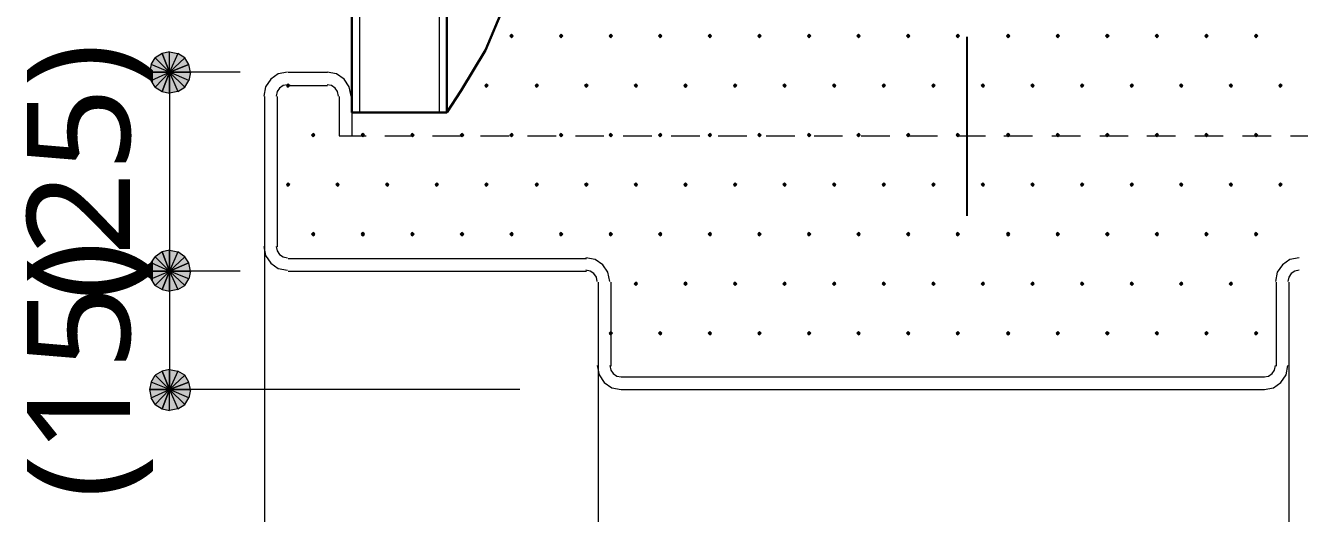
# Model space of a CAD drawing. Header units: millimetres. Extents: x 0 to 420, y 0 to 297.
# Drawn here: x 251.28 to 283.37, y 99.7 to 112 of the extents above; entities that cross this region are included whole.
import ezdxf
from ezdxf.enums import TextEntityAlignment as Align

# ---------------------------------------------------------------- set-up
doc = ezdxf.new("R2010")
doc.units = ezdxf.units.MM
doc.styles.add('kst32b', font='NotoSansJP-Variable.ttf')

msp = doc.modelspace()

# ---------------------------------------------------------------- hatches: boundary and pattern name
for points in [[(263.525, 111.781), (263.504, 111.76), (263.483, 111.739), (263.504, 111.718), (263.525, 111.696), (263.546, 111.718), (263.567, 111.739), (263.546, 111.76), (263.525, 111.781)], [(264.774, 111.781), (264.753, 111.76), (264.732, 111.739), (264.753, 111.718), (264.774, 111.696), (264.795, 111.718), (264.816, 111.739), (264.795, 111.76), (264.774, 111.781)], [(266.023, 111.781), (266.002, 111.76), (265.98, 111.739), (266.002, 111.718), (266.023, 111.696), (266.044, 111.718), (266.065, 111.739), (266.044, 111.76), (266.023, 111.781)], [(267.271, 111.781), (267.25, 111.76), (267.229, 111.739), (267.25, 111.718), (267.271, 111.696), (267.293, 111.718), (267.314, 111.739), (267.293, 111.76), (267.271, 111.781)], [(268.52, 111.781), (268.499, 111.76), (268.478, 111.739), (268.499, 111.718), (268.52, 111.696), (268.541, 111.718), (268.563, 111.739), (268.541, 111.76), (268.52, 111.781)], [(269.769, 111.781), (269.748, 111.76), (269.727, 111.739), (269.748, 111.718), (269.769, 111.696), (269.79, 111.718), (269.812, 111.739), (269.79, 111.76), (269.769, 111.781)], [(271.018, 111.781), (270.997, 111.76), (270.976, 111.739), (270.997, 111.718), (271.018, 111.696), (271.039, 111.718), (271.06, 111.739), (271.039, 111.76), (271.018, 111.781)], [(272.267, 111.781), (272.246, 111.76), (272.225, 111.739), (272.246, 111.718), (272.267, 111.696), (272.288, 111.718), (272.309, 111.739), (272.288, 111.76), (272.267, 111.781)], [(273.516, 111.781), (273.495, 111.76), (273.473, 111.739), (273.495, 111.718), (273.516, 111.696), (273.537, 111.718), (273.558, 111.739), (273.537, 111.76), (273.516, 111.781)], [(274.764, 111.781), (274.743, 111.76), (274.722, 111.739), (274.743, 111.718), (274.764, 111.696), (274.786, 111.718), (274.807, 111.739), (274.786, 111.76), (274.764, 111.781)], [(276.035, 111.781), (276.013, 111.76), (275.992, 111.739), (276.013, 111.718), (276.035, 111.696), (276.056, 111.718), (276.077, 111.739), (276.056, 111.76), (276.035, 111.781)], [(277.283, 111.781), (277.262, 111.76), (277.241, 111.739), (277.262, 111.718), (277.283, 111.696), (277.304, 111.718), (277.326, 111.739), (277.304, 111.76), (277.283, 111.781)], [(278.532, 111.781), (278.511, 111.76), (278.49, 111.739), (278.511, 111.718), (278.532, 111.696), (278.553, 111.718), (278.575, 111.739), (278.553, 111.76), (278.532, 111.781)], [(279.781, 111.781), (279.76, 111.76), (279.739, 111.739), (279.76, 111.718), (279.781, 111.696), (279.802, 111.718), (279.823, 111.739), (279.802, 111.76), (279.781, 111.781)], [(281.03, 111.781), (281.009, 111.76), (280.987, 111.739), (281.009, 111.718), (281.03, 111.696), (281.051, 111.718), (281.072, 111.739), (281.051, 111.76), (281.03, 111.781)], [(282.279, 111.781), (282.257, 111.76), (282.236, 111.739), (282.257, 111.718), (282.279, 111.696), (282.3, 111.718), (282.321, 111.739), (282.3, 111.76), (282.279, 111.781)], [(255.397, 111.019), (255.291, 111.188), (254.91, 110.829), (255.397, 111.019)], [(257.895, 110.532), (257.873, 110.511), (257.852, 110.49), (257.873, 110.469), (257.895, 110.448), (257.916, 110.469), (257.937, 110.49), (257.916, 110.511), (257.895, 110.532)], [(262.89, 110.532), (262.869, 110.511), (262.848, 110.49), (262.869, 110.469), (262.89, 110.448), (262.911, 110.469), (262.932, 110.49), (262.911, 110.511), (262.89, 110.532)], [(264.16, 110.532), (264.139, 110.511), (264.118, 110.49), (264.139, 110.469), (264.16, 110.448), (264.181, 110.469), (264.202, 110.49), (264.181, 110.511), (264.16, 110.532)], [(265.409, 110.532), (265.388, 110.511), (265.366, 110.49), (265.388, 110.469), (265.409, 110.448), (265.43, 110.469), (265.451, 110.49), (265.43, 110.511), (265.409, 110.532)], [(266.658, 110.532), (266.637, 110.511), (266.615, 110.49), (266.637, 110.469), (266.658, 110.448), (266.679, 110.469), (266.7, 110.49), (266.679, 110.511), (266.658, 110.532)], [(267.907, 110.532), (267.885, 110.511), (267.864, 110.49), (267.885, 110.469), (267.907, 110.448), (267.928, 110.469), (267.949, 110.49), (267.928, 110.511), (267.907, 110.532)], [(269.155, 110.532), (269.134, 110.511), (269.113, 110.49), (269.134, 110.469), (269.155, 110.448), (269.177, 110.469), (269.198, 110.49), (269.177, 110.511), (269.155, 110.532)], [(270.404, 110.532), (270.383, 110.511), (270.362, 110.49), (270.383, 110.469), (270.404, 110.448), (270.425, 110.469), (270.446, 110.49), (270.425, 110.511), (270.404, 110.532)], [(271.653, 110.532), (271.632, 110.511), (271.611, 110.49), (271.632, 110.469), (271.653, 110.448), (271.674, 110.469), (271.695, 110.49), (271.674, 110.511), (271.653, 110.532)], [(272.902, 110.532), (272.881, 110.511), (272.86, 110.49), (272.881, 110.469), (272.902, 110.448), (272.923, 110.469), (272.944, 110.49), (272.923, 110.511), (272.902, 110.532)], [(274.151, 110.532), (274.129, 110.511), (274.108, 110.49), (274.129, 110.469), (274.151, 110.448), (274.172, 110.469), (274.193, 110.49), (274.172, 110.511), (274.151, 110.532)], [(275.4, 110.532), (275.378, 110.511), (275.357, 110.49), (275.378, 110.469), (275.4, 110.448), (275.421, 110.469), (275.442, 110.49), (275.421, 110.511), (275.4, 110.532)], [(276.648, 110.532), (276.627, 110.511), (276.606, 110.49), (276.627, 110.469), (276.648, 110.448), (276.67, 110.469), (276.691, 110.49), (276.67, 110.511), (276.648, 110.532)], [(277.897, 110.532), (277.876, 110.511), (277.855, 110.49), (277.876, 110.469), (277.897, 110.448), (277.918, 110.469), (277.939, 110.49), (277.918, 110.511), (277.897, 110.532)], [(279.146, 110.532), (279.125, 110.511), (279.104, 110.49), (279.125, 110.469), (279.146, 110.448), (279.167, 110.469), (279.188, 110.49), (279.167, 110.511), (279.146, 110.532)], [(280.395, 110.532), (280.374, 110.511), (280.353, 110.49), (280.374, 110.469), (280.395, 110.448), (280.416, 110.469), (280.437, 110.49), (280.416, 110.511), (280.395, 110.532)], [(281.644, 110.532), (281.623, 110.511), (281.601, 110.49), (281.623, 110.469), (281.644, 110.448), (281.665, 110.469), (281.686, 110.49), (281.665, 110.511), (281.644, 110.532)], [(282.893, 110.532), (282.871, 110.511), (282.85, 110.49), (282.871, 110.469), (282.893, 110.448), (282.914, 110.469), (282.935, 110.49), (282.914, 110.511), (282.893, 110.532)], [(258.53, 109.284), (258.509, 109.262), (258.487, 109.241), (258.509, 109.22), (258.53, 109.199), (258.551, 109.22), (258.572, 109.241), (258.551, 109.262), (258.53, 109.284)], [(259.779, 109.284), (259.757, 109.262), (259.736, 109.241), (259.757, 109.22), (259.779, 109.199), (259.8, 109.22), (259.821, 109.241), (259.8, 109.262), (259.779, 109.284)], [(261.027, 109.284), (261.006, 109.262), (260.985, 109.241), (261.006, 109.22), (261.027, 109.199), (261.048, 109.22), (261.07, 109.241), (261.048, 109.262), (261.027, 109.284)], [(262.276, 109.284), (262.255, 109.262), (262.234, 109.241), (262.255, 109.22), (262.276, 109.199), (262.297, 109.22), (262.319, 109.241), (262.297, 109.262), (262.276, 109.284)], [(263.525, 109.284), (263.504, 109.262), (263.483, 109.241), (263.504, 109.22), (263.525, 109.199), (263.546, 109.22), (263.567, 109.241), (263.546, 109.262), (263.525, 109.284)], [(264.774, 109.284), (264.753, 109.262), (264.732, 109.241), (264.753, 109.22), (264.774, 109.199), (264.795, 109.22), (264.816, 109.241), (264.795, 109.262), (264.774, 109.284)], [(266.023, 109.284), (266.002, 109.262), (265.98, 109.241), (266.002, 109.22), (266.023, 109.199), (266.044, 109.22), (266.065, 109.241), (266.044, 109.262), (266.023, 109.284)], [(267.271, 109.284), (267.25, 109.262), (267.229, 109.241), (267.25, 109.22), (267.271, 109.199), (267.293, 109.22), (267.314, 109.241), (267.293, 109.262), (267.271, 109.284)], [(268.52, 109.284), (268.499, 109.262), (268.478, 109.241), (268.499, 109.22), (268.52, 109.199), (268.541, 109.22), (268.563, 109.241), (268.541, 109.262), (268.52, 109.284)], [(269.769, 109.284), (269.748, 109.262), (269.727, 109.241), (269.748, 109.22), (269.769, 109.199), (269.79, 109.22), (269.812, 109.241), (269.79, 109.262), (269.769, 109.284)], [(271.018, 109.284), (270.997, 109.262), (270.976, 109.241), (270.997, 109.22), (271.018, 109.199), (271.039, 109.22), (271.06, 109.241), (271.039, 109.262), (271.018, 109.284)], [(272.267, 109.284), (272.246, 109.262), (272.225, 109.241), (272.246, 109.22), (272.267, 109.199), (272.288, 109.22), (272.309, 109.241), (272.288, 109.262), (272.267, 109.284)], [(273.516, 109.284), (273.495, 109.262), (273.473, 109.241), (273.495, 109.22), (273.516, 109.199), (273.537, 109.22), (273.558, 109.241), (273.537, 109.262), (273.516, 109.284)], [(274.764, 109.284), (274.743, 109.262), (274.722, 109.241), (274.743, 109.22), (274.764, 109.199), (274.786, 109.22), (274.807, 109.241), (274.786, 109.262), (274.764, 109.284)], [(276.035, 109.284), (276.013, 109.262), (275.992, 109.241), (276.013, 109.22), (276.035, 109.199), (276.056, 109.22), (276.077, 109.241), (276.056, 109.262), (276.035, 109.284)], [(277.283, 109.284), (277.262, 109.262), (277.241, 109.241), (277.262, 109.22), (277.283, 109.199), (277.304, 109.22), (277.326, 109.241), (277.304, 109.262), (277.283, 109.284)], [(278.532, 109.284), (278.511, 109.262), (278.49, 109.241), (278.511, 109.22), (278.532, 109.199), (278.553, 109.22), (278.575, 109.241), (278.553, 109.262), (278.532, 109.284)], [(279.781, 109.284), (279.76, 109.262), (279.739, 109.241), (279.76, 109.22), (279.781, 109.199), (279.802, 109.22), (279.823, 109.241), (279.802, 109.262), (279.781, 109.284)], [(281.03, 109.284), (281.009, 109.262), (280.987, 109.241), (281.009, 109.22), (281.03, 109.199), (281.051, 109.22), (281.072, 109.241), (281.051, 109.262), (281.03, 109.284)], [(282.279, 109.284), (282.257, 109.262), (282.236, 109.241), (282.257, 109.22), (282.279, 109.199), (282.3, 109.22), (282.321, 109.241), (282.3, 109.262), (282.279, 109.284)], [(257.895, 108.035), (257.873, 108.013), (257.852, 107.992), (257.873, 107.971), (257.895, 107.95), (257.916, 107.971), (257.937, 107.992), (257.916, 108.013), (257.895, 108.035)], [(259.144, 108.035), (259.122, 108.013), (259.101, 107.992), (259.122, 107.971), (259.144, 107.95), (259.165, 107.971), (259.186, 107.992), (259.165, 108.013), (259.144, 108.035)], [(260.392, 108.035), (260.371, 108.013), (260.35, 107.992), (260.371, 107.971), (260.392, 107.95), (260.414, 107.971), (260.435, 107.992), (260.414, 108.013), (260.392, 108.035)], [(261.641, 108.035), (261.62, 108.013), (261.599, 107.992), (261.62, 107.971), (261.641, 107.95), (261.662, 107.971), (261.684, 107.992), (261.662, 108.013), (261.641, 108.035)], [(262.89, 108.035), (262.869, 108.013), (262.848, 107.992), (262.869, 107.971), (262.89, 107.95), (262.911, 107.971), (262.932, 107.992), (262.911, 108.013), (262.89, 108.035)], [(264.16, 108.035), (264.139, 108.013), (264.118, 107.992), (264.139, 107.971), (264.16, 107.95), (264.181, 107.971), (264.202, 107.992), (264.181, 108.013), (264.16, 108.035)], [(265.409, 108.035), (265.388, 108.013), (265.366, 107.992), (265.388, 107.971), (265.409, 107.95), (265.43, 107.971), (265.451, 107.992), (265.43, 108.013), (265.409, 108.035)], [(266.658, 108.035), (266.637, 108.013), (266.615, 107.992), (266.637, 107.971), (266.658, 107.95), (266.679, 107.971), (266.7, 107.992), (266.679, 108.013), (266.658, 108.035)], [(267.907, 108.035), (267.885, 108.013), (267.864, 107.992), (267.885, 107.971), (267.907, 107.95), (267.928, 107.971), (267.949, 107.992), (267.928, 108.013), (267.907, 108.035)], [(269.155, 108.035), (269.134, 108.013), (269.113, 107.992), (269.134, 107.971), (269.155, 107.95), (269.177, 107.971), (269.198, 107.992), (269.177, 108.013), (269.155, 108.035)], [(270.404, 108.035), (270.383, 108.013), (270.362, 107.992), (270.383, 107.971), (270.404, 107.95), (270.425, 107.971), (270.446, 107.992), (270.425, 108.013), (270.404, 108.035)], [(271.653, 108.035), (271.632, 108.013), (271.611, 107.992), (271.632, 107.971), (271.653, 107.95), (271.674, 107.971), (271.695, 107.992), (271.674, 108.013), (271.653, 108.035)], [(272.902, 108.035), (272.881, 108.013), (272.86, 107.992), (272.881, 107.971), (272.902, 107.95), (272.923, 107.971), (272.944, 107.992), (272.923, 108.013), (272.902, 108.035)], [(274.151, 108.035), (274.129, 108.013), (274.108, 107.992), (274.129, 107.971), (274.151, 107.95), (274.172, 107.971), (274.193, 107.992), (274.172, 108.013), (274.151, 108.035)], [(275.4, 108.035), (275.378, 108.013), (275.357, 107.992), (275.378, 107.971), (275.4, 107.95), (275.421, 107.971), (275.442, 107.992), (275.421, 108.013), (275.4, 108.035)], [(276.648, 108.035), (276.627, 108.013), (276.606, 107.992), (276.627, 107.971), (276.648, 107.95), (276.67, 107.971), (276.691, 107.992), (276.67, 108.013), (276.648, 108.035)], [(277.897, 108.035), (277.876, 108.013), (277.855, 107.992), (277.876, 107.971), (277.897, 107.95), (277.918, 107.971), (277.939, 107.992), (277.918, 108.013), (277.897, 108.035)], [(279.146, 108.035), (279.125, 108.013), (279.104, 107.992), (279.125, 107.971), (279.146, 107.95), (279.167, 107.971), (279.188, 107.992), (279.167, 108.013), (279.146, 108.035)], [(280.395, 108.035), (280.374, 108.013), (280.353, 107.992), (280.374, 107.971), (280.395, 107.95), (280.416, 107.971), (280.437, 107.992), (280.416, 108.013), (280.395, 108.035)], [(281.644, 108.035), (281.623, 108.013), (281.601, 107.992), (281.623, 107.971), (281.644, 107.95), (281.665, 107.971), (281.686, 107.992), (281.665, 108.013), (281.644, 108.035)], [(282.893, 108.035), (282.871, 108.013), (282.85, 107.992), (282.871, 107.971), (282.893, 107.95), (282.914, 107.971), (282.935, 107.992), (282.914, 108.013), (282.893, 108.035)], [(258.53, 106.786), (258.509, 106.765), (258.487, 106.743), (258.509, 106.722), (258.53, 106.701), (258.551, 106.722), (258.572, 106.743), (258.551, 106.765), (258.53, 106.786)], [(259.779, 106.786), (259.757, 106.765), (259.736, 106.743), (259.757, 106.722), (259.779, 106.701), (259.8, 106.722), (259.821, 106.743), (259.8, 106.765), (259.779, 106.786)], [(261.027, 106.786), (261.006, 106.765), (260.985, 106.743), (261.006, 106.722), (261.027, 106.701), (261.048, 106.722), (261.07, 106.743), (261.048, 106.765), (261.027, 106.786)], [(262.276, 106.786), (262.255, 106.765), (262.234, 106.743), (262.255, 106.722), (262.276, 106.701), (262.297, 106.722), (262.319, 106.743), (262.297, 106.765), (262.276, 106.786)], [(263.525, 106.786), (263.504, 106.765), (263.483, 106.743), (263.504, 106.722), (263.525, 106.701), (263.546, 106.722), (263.567, 106.743), (263.546, 106.765), (263.525, 106.786)], [(264.774, 106.786), (264.753, 106.765), (264.732, 106.743), (264.753, 106.722), (264.774, 106.701), (264.795, 106.722), (264.816, 106.743), (264.795, 106.765), (264.774, 106.786)], [(266.023, 106.786), (266.002, 106.765), (265.98, 106.743), (266.002, 106.722), (266.023, 106.701), (266.044, 106.722), (266.065, 106.743), (266.044, 106.765), (266.023, 106.786)], [(267.271, 106.786), (267.25, 106.765), (267.229, 106.743), (267.25, 106.722), (267.271, 106.701), (267.293, 106.722), (267.314, 106.743), (267.293, 106.765), (267.271, 106.786)], [(268.52, 106.786), (268.499, 106.765), (268.478, 106.743), (268.499, 106.722), (268.52, 106.701), (268.541, 106.722), (268.563, 106.743), (268.541, 106.765), (268.52, 106.786)], [(269.769, 106.786), (269.748, 106.765), (269.727, 106.743), (269.748, 106.722), (269.769, 106.701), (269.79, 106.722), (269.812, 106.743), (269.79, 106.765), (269.769, 106.786)], [(271.018, 106.786), (270.997, 106.765), (270.976, 106.743), (270.997, 106.722), (271.018, 106.701), (271.039, 106.722), (271.06, 106.743), (271.039, 106.765), (271.018, 106.786)], [(272.267, 106.786), (272.246, 106.765), (272.225, 106.743), (272.246, 106.722), (272.267, 106.701), (272.288, 106.722), (272.309, 106.743), (272.288, 106.765), (272.267, 106.786)], [(273.516, 106.786), (273.495, 106.765), (273.473, 106.743), (273.495, 106.722), (273.516, 106.701), (273.537, 106.722), (273.558, 106.743), (273.537, 106.765), (273.516, 106.786)], [(274.764, 106.786), (274.743, 106.765), (274.722, 106.743), (274.743, 106.722), (274.764, 106.701), (274.786, 106.722), (274.807, 106.743), (274.786, 106.765), (274.764, 106.786)], [(276.035, 106.786), (276.013, 106.765), (275.992, 106.743), (276.013, 106.722), (276.035, 106.701), (276.056, 106.722), (276.077, 106.743), (276.056, 106.765), (276.035, 106.786)], [(277.283, 106.786), (277.262, 106.765), (277.241, 106.743), (277.262, 106.722), (277.283, 106.701), (277.304, 106.722), (277.326, 106.743), (277.304, 106.765), (277.283, 106.786)], [(278.532, 106.786), (278.511, 106.765), (278.49, 106.743), (278.511, 106.722), (278.532, 106.701), (278.553, 106.722), (278.575, 106.743), (278.553, 106.765), (278.532, 106.786)], [(279.781, 106.786), (279.76, 106.765), (279.739, 106.743), (279.76, 106.722), (279.781, 106.701), (279.802, 106.722), (279.823, 106.743), (279.802, 106.765), (279.781, 106.786)], [(281.03, 106.786), (281.009, 106.765), (280.987, 106.743), (281.009, 106.722), (281.03, 106.701), (281.051, 106.722), (281.072, 106.743), (281.051, 106.765), (281.03, 106.786)], [(282.279, 106.786), (282.257, 106.765), (282.236, 106.743), (282.257, 106.722), (282.279, 106.701), (282.3, 106.722), (282.321, 106.743), (282.3, 106.765), (282.279, 106.786)], [(255.397, 106.024), (255.291, 106.172), (254.91, 105.812), (255.397, 106.024)], [(266.658, 105.537), (266.637, 105.516), (266.615, 105.495), (266.637, 105.473), (266.658, 105.452), (266.679, 105.473), (266.7, 105.495), (266.679, 105.516), (266.658, 105.537)], [(267.907, 105.537), (267.885, 105.516), (267.864, 105.495), (267.885, 105.473), (267.907, 105.452), (267.928, 105.473), (267.949, 105.495), (267.928, 105.516), (267.907, 105.537)], [(269.155, 105.537), (269.134, 105.516), (269.113, 105.495), (269.134, 105.473), (269.155, 105.452), (269.177, 105.473), (269.198, 105.495), (269.177, 105.516), (269.155, 105.537)], [(270.404, 105.537), (270.383, 105.516), (270.362, 105.495), (270.383, 105.473), (270.404, 105.452), (270.425, 105.473), (270.446, 105.495), (270.425, 105.516), (270.404, 105.537)], [(271.653, 105.537), (271.632, 105.516), (271.611, 105.495), (271.632, 105.473), (271.653, 105.452), (271.674, 105.473), (271.695, 105.495), (271.674, 105.516), (271.653, 105.537)], [(272.902, 105.537), (272.881, 105.516), (272.86, 105.495), (272.881, 105.473), (272.902, 105.452), (272.923, 105.473), (272.944, 105.495), (272.923, 105.516), (272.902, 105.537)], [(274.151, 105.537), (274.129, 105.516), (274.108, 105.495), (274.129, 105.473), (274.151, 105.452), (274.172, 105.473), (274.193, 105.495), (274.172, 105.516), (274.151, 105.537)], [(275.4, 105.537), (275.378, 105.516), (275.357, 105.495), (275.378, 105.473), (275.4, 105.452), (275.421, 105.473), (275.442, 105.495), (275.421, 105.516), (275.4, 105.537)], [(276.648, 105.537), (276.627, 105.516), (276.606, 105.495), (276.627, 105.473), (276.648, 105.452), (276.67, 105.473), (276.691, 105.495), (276.67, 105.516), (276.648, 105.537)], [(277.897, 105.537), (277.876, 105.516), (277.855, 105.495), (277.876, 105.473), (277.897, 105.452), (277.918, 105.473), (277.939, 105.495), (277.918, 105.516), (277.897, 105.537)], [(279.146, 105.537), (279.125, 105.516), (279.104, 105.495), (279.125, 105.473), (279.146, 105.452), (279.167, 105.473), (279.188, 105.495), (279.167, 105.516), (279.146, 105.537)], [(280.395, 105.537), (280.374, 105.516), (280.353, 105.495), (280.374, 105.473), (280.395, 105.452), (280.416, 105.473), (280.437, 105.495), (280.416, 105.516), (280.395, 105.537)], [(281.644, 105.537), (281.623, 105.516), (281.601, 105.495), (281.623, 105.473), (281.644, 105.452), (281.665, 105.473), (281.686, 105.495), (281.665, 105.516), (281.644, 105.537)], [(266.023, 104.288), (266.002, 104.267), (265.98, 104.246), (266.002, 104.225), (266.023, 104.204), (266.044, 104.225), (266.065, 104.246), (266.044, 104.267), (266.023, 104.288)], [(267.271, 104.288), (267.25, 104.267), (267.229, 104.246), (267.25, 104.225), (267.271, 104.204), (267.293, 104.225), (267.314, 104.246), (267.293, 104.267), (267.271, 104.288)], [(268.52, 104.288), (268.499, 104.267), (268.478, 104.246), (268.499, 104.225), (268.52, 104.204), (268.541, 104.225), (268.563, 104.246), (268.541, 104.267), (268.52, 104.288)], [(269.769, 104.288), (269.748, 104.267), (269.727, 104.246), (269.748, 104.225), (269.769, 104.204), (269.79, 104.225), (269.812, 104.246), (269.79, 104.267), (269.769, 104.288)], [(271.018, 104.288), (270.997, 104.267), (270.976, 104.246), (270.997, 104.225), (271.018, 104.204), (271.039, 104.225), (271.06, 104.246), (271.039, 104.267), (271.018, 104.288)], [(272.267, 104.288), (272.246, 104.267), (272.225, 104.246), (272.246, 104.225), (272.267, 104.204), (272.288, 104.225), (272.309, 104.246), (272.288, 104.267), (272.267, 104.288)], [(273.516, 104.288), (273.495, 104.267), (273.473, 104.246), (273.495, 104.225), (273.516, 104.204), (273.537, 104.225), (273.558, 104.246), (273.537, 104.267), (273.516, 104.288)], [(274.764, 104.288), (274.743, 104.267), (274.722, 104.246), (274.743, 104.225), (274.764, 104.204), (274.786, 104.225), (274.807, 104.246), (274.786, 104.267), (274.764, 104.288)], [(276.035, 104.288), (276.013, 104.267), (275.992, 104.246), (276.013, 104.225), (276.035, 104.204), (276.056, 104.225), (276.077, 104.246), (276.056, 104.267), (276.035, 104.288)], [(277.283, 104.288), (277.262, 104.267), (277.241, 104.246), (277.262, 104.225), (277.283, 104.204), (277.304, 104.225), (277.326, 104.246), (277.304, 104.267), (277.283, 104.288)], [(278.532, 104.288), (278.511, 104.267), (278.49, 104.246), (278.511, 104.225), (278.532, 104.204), (278.553, 104.225), (278.575, 104.246), (278.553, 104.267), (278.532, 104.288)], [(279.781, 104.288), (279.76, 104.267), (279.739, 104.246), (279.76, 104.225), (279.781, 104.204), (279.802, 104.225), (279.823, 104.246), (279.802, 104.267), (279.781, 104.288)], [(281.03, 104.288), (281.009, 104.267), (280.987, 104.246), (281.009, 104.225), (281.03, 104.204), (281.051, 104.225), (281.072, 104.246), (281.051, 104.267), (281.03, 104.288)], [(282.279, 104.288), (282.257, 104.267), (282.236, 104.246), (282.257, 104.225), (282.279, 104.204), (282.3, 104.225), (282.321, 104.246), (282.3, 104.267), (282.279, 104.288)], [(255.397, 103.018), (255.291, 103.187), (254.91, 102.828), (255.397, 103.018)]]:
    msp.add_hatch(color=7).paths.add_polyline_path(points)
h = msp.add_hatch(color=7)
h.paths.add_polyline_path([(254.72, 111.294), (254.55, 111.188), (254.91, 110.829), (254.72, 111.294)])
h.paths.add_polyline_path([(254.55, 111.188), (254.91, 110.829), (254.445, 111.019), (254.55, 111.188)])
h.paths.add_polyline_path([(254.91, 110.829), (254.445, 111.019), (254.402, 110.829), (254.91, 110.829)])
h = msp.add_hatch(color=7)
h.paths.add_polyline_path([(255.291, 111.188), (255.122, 111.294), (254.91, 110.829), (255.291, 111.188)])
h.paths.add_polyline_path([(255.122, 111.294), (254.91, 110.829), (254.91, 111.337), (255.122, 111.294)])
h.paths.add_polyline_path([(254.91, 110.829), (254.91, 111.337), (254.72, 111.294), (254.91, 110.829)])
h = msp.add_hatch(color=7)
h.paths.add_polyline_path([(254.402, 110.829), (254.445, 110.617), (254.91, 110.829), (254.402, 110.829)])
h.paths.add_polyline_path([(254.445, 110.617), (254.91, 110.829), (254.55, 110.448), (254.445, 110.617)])
h.paths.add_polyline_path([(254.91, 110.829), (254.55, 110.448), (254.72, 110.342), (254.91, 110.829)])
h = msp.add_hatch(color=7)
h.paths.add_polyline_path([(254.72, 110.342), (254.91, 110.3), (254.91, 110.829), (254.72, 110.342)])
h.paths.add_polyline_path([(254.91, 110.3), (254.91, 110.829), (255.122, 110.342), (254.91, 110.3)])
h.paths.add_polyline_path([(254.91, 110.829), (255.122, 110.342), (255.291, 110.448), (254.91, 110.829)])
h = msp.add_hatch(color=7)
h.paths.add_polyline_path([(255.291, 110.448), (255.397, 110.617), (254.91, 110.829), (255.291, 110.448)])
h.paths.add_polyline_path([(255.397, 110.617), (254.91, 110.829), (255.439, 110.829), (255.397, 110.617)])
h.paths.add_polyline_path([(254.91, 110.829), (255.439, 110.829), (255.397, 111.019), (254.91, 110.829)])
h = msp.add_hatch(color=7)
h.paths.add_polyline_path([(254.72, 106.299), (254.55, 106.172), (254.91, 105.812), (254.72, 106.299)])
h.paths.add_polyline_path([(254.55, 106.172), (254.91, 105.812), (254.445, 106.024), (254.55, 106.172)])
h.paths.add_polyline_path([(254.91, 105.812), (254.445, 106.024), (254.402, 105.812), (254.91, 105.812)])
h = msp.add_hatch(color=7)
h.paths.add_polyline_path([(255.291, 106.172), (255.122, 106.299), (254.91, 105.812), (255.291, 106.172)])
h.paths.add_polyline_path([(255.122, 106.299), (254.91, 105.812), (254.91, 106.341), (255.122, 106.299)])
h.paths.add_polyline_path([(254.91, 105.812), (254.91, 106.341), (254.72, 106.299), (254.91, 105.812)])
h = msp.add_hatch(color=7)
h.paths.add_polyline_path([(255.291, 105.452), (255.397, 105.622), (254.91, 105.812), (255.291, 105.452)])
h.paths.add_polyline_path([(255.397, 105.622), (254.91, 105.812), (255.439, 105.812), (255.397, 105.622)])
h.paths.add_polyline_path([(254.91, 105.812), (255.439, 105.812), (255.397, 106.024), (254.91, 105.812)])
h = msp.add_hatch(color=7)
h.paths.add_polyline_path([(254.402, 105.812), (254.445, 105.622), (254.91, 105.812), (254.402, 105.812)])
h.paths.add_polyline_path([(254.445, 105.622), (254.91, 105.812), (254.55, 105.452), (254.445, 105.622)])
h.paths.add_polyline_path([(254.91, 105.812), (254.55, 105.452), (254.72, 105.346), (254.91, 105.812)])
h = msp.add_hatch(color=7)
h.paths.add_polyline_path([(254.72, 105.346), (254.91, 105.304), (254.91, 105.812), (254.72, 105.346)])
h.paths.add_polyline_path([(254.91, 105.304), (254.91, 105.812), (255.122, 105.346), (254.91, 105.304)])
h.paths.add_polyline_path([(254.91, 105.812), (255.122, 105.346), (255.291, 105.452), (254.91, 105.812)])
h = msp.add_hatch(color=7)
h.paths.add_polyline_path([(254.72, 103.293), (254.55, 103.187), (254.91, 102.828), (254.72, 103.293)])
h.paths.add_polyline_path([(254.55, 103.187), (254.91, 102.828), (254.445, 103.018), (254.55, 103.187)])
h.paths.add_polyline_path([(254.91, 102.828), (254.445, 103.018), (254.402, 102.828), (254.91, 102.828)])
h = msp.add_hatch(color=7)
h.paths.add_polyline_path([(255.291, 103.187), (255.122, 103.293), (254.91, 102.828), (255.291, 103.187)])
h.paths.add_polyline_path([(255.122, 103.293), (254.91, 102.828), (254.91, 103.336), (255.122, 103.293)])
h.paths.add_polyline_path([(254.91, 102.828), (254.91, 103.336), (254.72, 103.293), (254.91, 102.828)])
h = msp.add_hatch(color=7)
h.paths.add_polyline_path([(254.402, 102.828), (254.445, 102.616), (254.91, 102.828), (254.402, 102.828)])
h.paths.add_polyline_path([(254.445, 102.616), (254.91, 102.828), (254.55, 102.447), (254.445, 102.616)])
h.paths.add_polyline_path([(254.91, 102.828), (254.55, 102.447), (254.72, 102.341), (254.91, 102.828)])
h = msp.add_hatch(color=7)
h.paths.add_polyline_path([(254.72, 102.341), (254.91, 102.298), (254.91, 102.828), (254.72, 102.341)])
h.paths.add_polyline_path([(254.91, 102.298), (254.91, 102.828), (255.122, 102.341), (254.91, 102.298)])
h.paths.add_polyline_path([(254.91, 102.828), (255.122, 102.341), (255.291, 102.447), (254.91, 102.828)])
h = msp.add_hatch(color=7)
h.paths.add_polyline_path([(255.291, 102.447), (255.397, 102.616), (254.91, 102.828), (255.291, 102.447)])
h.paths.add_polyline_path([(255.397, 102.616), (254.91, 102.828), (255.439, 102.828), (255.397, 102.616)])
h.paths.add_polyline_path([(254.91, 102.828), (255.439, 102.828), (255.397, 103.018), (254.91, 102.828)])

# ---------------------------------------------------------------- linework, layer by layer
at = {"lineweight": 30}
for points in [[(259.503, 132.969), (259.503, 109.813), (261.895, 109.813)], [(261.895, 132.969), (261.895, 109.813)], [(264.499, 115.824), (264.35, 115.062), (264.118, 114.448), (263.927, 113.961), (263.716, 113.411), (263.313, 112.437), (262.869, 111.379), (262.255, 110.363), (261.895, 109.813)]]:
    msp.add_lwpolyline(points, dxfattribs=at)
at = {"lineweight": 13}
for points in [[(259.694, 132.969), (259.694, 109.813)], [(261.705, 132.969), (261.705, 109.813)], [(256.688, 110.829), (254.91, 110.829)], [(254.91, 110.829), (254.91, 105.812), (254.91, 102.828)], [(257.884, 110.829), (257.649, 110.781), (257.458, 110.652), (257.328, 110.46), (257.281, 110.225)], [(257.895, 110.829), (258.889, 110.829)], [(259.482, 110.225), (259.435, 110.46), (259.305, 110.652), (259.114, 110.781), (258.879, 110.829)], [(257.884, 110.511), (257.773, 110.489), (257.682, 110.427), (257.621, 110.337), (257.598, 110.225)], [(257.895, 110.49), (258.889, 110.49)], [(259.165, 110.225), (259.142, 110.337), (259.081, 110.427), (258.99, 110.489), (258.879, 110.511)], [(257.302, 110.215), (257.302, 106.426)], [(257.62, 110.215), (257.62, 106.426)], [(259.186, 110.215), (259.186, 109.22)], [(259.503, 110.215), (259.503, 109.22)], [(259.186, 109.22), (259.503, 109.22)], [(259.503, 109.22), (259.863, 109.22)], [(260.329, 109.22), (261.048, 109.22)], [(261.535, 109.22), (262.255, 109.22)], [(262.742, 109.22), (263.462, 109.22)], [(263.927, 109.22), (264.647, 109.22)], [(265.134, 109.22), (265.853, 109.22)], [(266.34, 109.22), (267.06, 109.22)], [(267.547, 109.22), (268.266, 109.22)], [(268.732, 109.22), (269.452, 109.22)], [(269.939, 109.22), (270.658, 109.22)], [(271.145, 109.22), (271.865, 109.22)], [(272.33, 109.22), (273.05, 109.22)], [(273.537, 109.22), (274.257, 109.22)], [(274.743, 109.22), (275.463, 109.22)], [(275.929, 109.22), (276.648, 109.22)], [(277.135, 109.22), (277.855, 109.22)], [(278.342, 109.22), (279.061, 109.22)], [(279.527, 109.22), (280.247, 109.22)], [(280.734, 109.22), (281.453, 109.22)], [(281.94, 109.22), (282.66, 109.22)], [(283.146, 109.22), (283.866, 109.22)], [(257.281, 106.437), (257.328, 106.202), (257.458, 106.01), (257.649, 105.881), (257.884, 105.833)], [(257.302, 106.426), (257.302, 81.111)], [(257.598, 106.437), (257.621, 106.325), (257.682, 106.235), (257.773, 106.173), (257.884, 106.151)], [(257.895, 106.13), (265.409, 106.13)], [(266.002, 105.548), (265.954, 105.782), (265.825, 105.974), (265.633, 106.103), (265.398, 106.151)], [(283.369, 106.151), (283.134, 106.103), (282.942, 105.974), (282.813, 105.782), (282.765, 105.548)], [(256.688, 105.812), (254.91, 105.812)], [(257.895, 105.812), (265.409, 105.812)], [(265.684, 105.548), (265.662, 105.659), (265.6, 105.75), (265.509, 105.811), (265.398, 105.833)], [(283.369, 105.833), (283.258, 105.811), (283.167, 105.75), (283.105, 105.659), (283.083, 105.548)], [(265.705, 105.537), (265.705, 103.42)], [(266.023, 105.537), (266.023, 103.42)], [(282.787, 105.537), (282.787, 103.42)], [(283.104, 105.537), (283.104, 103.42)], [(265.684, 103.431), (265.731, 103.196), (265.861, 103.004), (266.052, 102.875), (266.287, 102.828)], [(265.705, 103.42), (265.705, 81.111)], [(266.002, 103.431), (266.024, 103.32), (266.085, 103.229), (266.176, 103.168), (266.287, 103.145)], [(282.48, 103.145), (282.591, 103.168), (282.682, 103.229), (282.743, 103.32), (282.765, 103.431)], [(282.48, 102.828), (282.715, 102.875), (282.906, 103.004), (283.036, 103.196), (283.083, 103.431)], [(283.104, 103.42), (283.104, 81.111)], [(266.298, 103.145), (282.49, 103.145)], [(263.737, 102.828), (254.91, 102.828)], [(266.298, 102.828), (282.49, 102.828)]]:
    msp.add_lwpolyline(points, dxfattribs=at)
at = {"lineweight": 0}
for points in [[(263.525, 111.781), (263.504, 111.76), (263.483, 111.739), (263.504, 111.718), (263.525, 111.696), (263.546, 111.718), (263.567, 111.739), (263.546, 111.76)], [(264.774, 111.781), (264.753, 111.76), (264.732, 111.739), (264.753, 111.718), (264.774, 111.696), (264.795, 111.718), (264.816, 111.739), (264.795, 111.76)], [(266.023, 111.781), (266.002, 111.76), (265.98, 111.739), (266.002, 111.718), (266.023, 111.696), (266.044, 111.718), (266.065, 111.739), (266.044, 111.76)], [(267.271, 111.781), (267.25, 111.76), (267.229, 111.739), (267.25, 111.718), (267.271, 111.696), (267.293, 111.718), (267.314, 111.739), (267.293, 111.76)], [(268.52, 111.781), (268.499, 111.76), (268.478, 111.739), (268.499, 111.718), (268.52, 111.696), (268.541, 111.718), (268.563, 111.739), (268.541, 111.76)], [(269.769, 111.781), (269.748, 111.76), (269.727, 111.739), (269.748, 111.718), (269.769, 111.696), (269.79, 111.718), (269.812, 111.739), (269.79, 111.76)], [(271.018, 111.781), (270.997, 111.76), (270.976, 111.739), (270.997, 111.718), (271.018, 111.696), (271.039, 111.718), (271.06, 111.739), (271.039, 111.76)], [(272.267, 111.781), (272.246, 111.76), (272.225, 111.739), (272.246, 111.718), (272.267, 111.696), (272.288, 111.718), (272.309, 111.739), (272.288, 111.76)], [(273.516, 111.781), (273.495, 111.76), (273.473, 111.739), (273.495, 111.718), (273.516, 111.696), (273.537, 111.718), (273.558, 111.739), (273.537, 111.76)], [(274.764, 111.781), (274.743, 111.76), (274.722, 111.739), (274.743, 111.718), (274.764, 111.696), (274.786, 111.718), (274.807, 111.739), (274.786, 111.76)], [(276.035, 111.781), (276.013, 111.76), (275.992, 111.739), (276.013, 111.718), (276.035, 111.696), (276.056, 111.718), (276.077, 111.739), (276.056, 111.76)], [(277.283, 111.781), (277.262, 111.76), (277.241, 111.739), (277.262, 111.718), (277.283, 111.696), (277.304, 111.718), (277.326, 111.739), (277.304, 111.76)], [(278.532, 111.781), (278.511, 111.76), (278.49, 111.739), (278.511, 111.718), (278.532, 111.696), (278.553, 111.718), (278.575, 111.739), (278.553, 111.76)], [(279.781, 111.781), (279.76, 111.76), (279.739, 111.739), (279.76, 111.718), (279.781, 111.696), (279.802, 111.718), (279.823, 111.739), (279.802, 111.76)], [(281.03, 111.781), (281.009, 111.76), (280.987, 111.739), (281.009, 111.718), (281.03, 111.696), (281.051, 111.718), (281.072, 111.739), (281.051, 111.76)], [(282.279, 111.781), (282.257, 111.76), (282.236, 111.739), (282.257, 111.718), (282.279, 111.696), (282.3, 111.718), (282.321, 111.739), (282.3, 111.76)], [(254.55, 111.188), (254.91, 110.829), (254.445, 111.019)], [(254.72, 111.294), (254.55, 111.188), (254.91, 110.829)], [(254.91, 110.829), (254.91, 111.337), (254.72, 111.294)], [(255.122, 111.294), (254.91, 110.829), (254.91, 111.337)], [(255.291, 111.188), (255.122, 111.294), (254.91, 110.829)], [(255.397, 111.019), (255.291, 111.188), (254.91, 110.829)], [(254.91, 110.829), (254.445, 111.019), (254.402, 110.829)], [(254.402, 110.829), (254.445, 110.617), (254.91, 110.829)], [(254.445, 110.617), (254.91, 110.829), (254.55, 110.448)], [(254.91, 110.829), (254.55, 110.448), (254.72, 110.342)], [(254.72, 110.342), (254.91, 110.3), (254.91, 110.829)], [(254.91, 110.829), (255.439, 110.829), (255.397, 111.019)], [(254.91, 110.3), (254.91, 110.829), (255.122, 110.342)], [(254.91, 110.829), (255.122, 110.342), (255.291, 110.448)], [(255.291, 110.448), (255.397, 110.617), (254.91, 110.829)], [(255.397, 110.617), (254.91, 110.829), (255.439, 110.829)], [(257.895, 110.532), (257.873, 110.511), (257.852, 110.49), (257.873, 110.469), (257.895, 110.448), (257.916, 110.469), (257.937, 110.49), (257.916, 110.511)], [(262.89, 110.532), (262.869, 110.511), (262.848, 110.49), (262.869, 110.469), (262.89, 110.448), (262.911, 110.469), (262.932, 110.49), (262.911, 110.511)], [(264.16, 110.532), (264.139, 110.511), (264.118, 110.49), (264.139, 110.469), (264.16, 110.448), (264.181, 110.469), (264.202, 110.49), (264.181, 110.511)], [(265.409, 110.532), (265.388, 110.511), (265.366, 110.49), (265.388, 110.469), (265.409, 110.448), (265.43, 110.469), (265.451, 110.49), (265.43, 110.511)], [(266.658, 110.532), (266.637, 110.511), (266.615, 110.49), (266.637, 110.469), (266.658, 110.448), (266.679, 110.469), (266.7, 110.49), (266.679, 110.511)], [(267.907, 110.532), (267.885, 110.511), (267.864, 110.49), (267.885, 110.469), (267.907, 110.448), (267.928, 110.469), (267.949, 110.49), (267.928, 110.511)], [(269.155, 110.532), (269.134, 110.511), (269.113, 110.49), (269.134, 110.469), (269.155, 110.448), (269.177, 110.469), (269.198, 110.49), (269.177, 110.511)], [(270.404, 110.532), (270.383, 110.511), (270.362, 110.49), (270.383, 110.469), (270.404, 110.448), (270.425, 110.469), (270.446, 110.49), (270.425, 110.511)], [(271.653, 110.532), (271.632, 110.511), (271.611, 110.49), (271.632, 110.469), (271.653, 110.448), (271.674, 110.469), (271.695, 110.49), (271.674, 110.511)], [(272.902, 110.532), (272.881, 110.511), (272.86, 110.49), (272.881, 110.469), (272.902, 110.448), (272.923, 110.469), (272.944, 110.49), (272.923, 110.511)], [(274.151, 110.532), (274.129, 110.511), (274.108, 110.49), (274.129, 110.469), (274.151, 110.448), (274.172, 110.469), (274.193, 110.49), (274.172, 110.511)], [(275.4, 110.532), (275.378, 110.511), (275.357, 110.49), (275.378, 110.469), (275.4, 110.448), (275.421, 110.469), (275.442, 110.49), (275.421, 110.511)], [(276.648, 110.532), (276.627, 110.511), (276.606, 110.49), (276.627, 110.469), (276.648, 110.448), (276.67, 110.469), (276.691, 110.49), (276.67, 110.511)], [(277.897, 110.532), (277.876, 110.511), (277.855, 110.49), (277.876, 110.469), (277.897, 110.448), (277.918, 110.469), (277.939, 110.49), (277.918, 110.511)], [(279.146, 110.532), (279.125, 110.511), (279.104, 110.49), (279.125, 110.469), (279.146, 110.448), (279.167, 110.469), (279.188, 110.49), (279.167, 110.511)], [(280.395, 110.532), (280.374, 110.511), (280.353, 110.49), (280.374, 110.469), (280.395, 110.448), (280.416, 110.469), (280.437, 110.49), (280.416, 110.511)], [(281.644, 110.532), (281.623, 110.511), (281.601, 110.49), (281.623, 110.469), (281.644, 110.448), (281.665, 110.469), (281.686, 110.49), (281.665, 110.511)], [(282.893, 110.532), (282.871, 110.511), (282.85, 110.49), (282.871, 110.469), (282.893, 110.448), (282.914, 110.469), (282.935, 110.49), (282.914, 110.511)], [(258.53, 109.284), (258.509, 109.262), (258.487, 109.241), (258.509, 109.22), (258.53, 109.199), (258.551, 109.22), (258.572, 109.241), (258.551, 109.262)], [(259.779, 109.284), (259.757, 109.262), (259.736, 109.241), (259.757, 109.22), (259.779, 109.199), (259.8, 109.22), (259.821, 109.241), (259.8, 109.262)], [(261.027, 109.284), (261.006, 109.262), (260.985, 109.241), (261.006, 109.22), (261.027, 109.199), (261.048, 109.22), (261.07, 109.241), (261.048, 109.262)], [(262.276, 109.284), (262.255, 109.262), (262.234, 109.241), (262.255, 109.22), (262.276, 109.199), (262.297, 109.22), (262.319, 109.241), (262.297, 109.262)], [(263.525, 109.284), (263.504, 109.262), (263.483, 109.241), (263.504, 109.22), (263.525, 109.199), (263.546, 109.22), (263.567, 109.241), (263.546, 109.262)], [(264.774, 109.284), (264.753, 109.262), (264.732, 109.241), (264.753, 109.22), (264.774, 109.199), (264.795, 109.22), (264.816, 109.241), (264.795, 109.262)], [(266.023, 109.284), (266.002, 109.262), (265.98, 109.241), (266.002, 109.22), (266.023, 109.199), (266.044, 109.22), (266.065, 109.241), (266.044, 109.262)], [(267.271, 109.284), (267.25, 109.262), (267.229, 109.241), (267.25, 109.22), (267.271, 109.199), (267.293, 109.22), (267.314, 109.241), (267.293, 109.262)], [(268.52, 109.284), (268.499, 109.262), (268.478, 109.241), (268.499, 109.22), (268.52, 109.199), (268.541, 109.22), (268.563, 109.241), (268.541, 109.262)], [(269.769, 109.284), (269.748, 109.262), (269.727, 109.241), (269.748, 109.22), (269.769, 109.199), (269.79, 109.22), (269.812, 109.241), (269.79, 109.262)], [(271.018, 109.284), (270.997, 109.262), (270.976, 109.241), (270.997, 109.22), (271.018, 109.199), (271.039, 109.22), (271.06, 109.241), (271.039, 109.262)], [(272.267, 109.284), (272.246, 109.262), (272.225, 109.241), (272.246, 109.22), (272.267, 109.199), (272.288, 109.22), (272.309, 109.241), (272.288, 109.262)], [(273.516, 109.284), (273.495, 109.262), (273.473, 109.241), (273.495, 109.22), (273.516, 109.199), (273.537, 109.22), (273.558, 109.241), (273.537, 109.262)], [(274.764, 109.284), (274.743, 109.262), (274.722, 109.241), (274.743, 109.22), (274.764, 109.199), (274.786, 109.22), (274.807, 109.241), (274.786, 109.262)], [(276.035, 109.284), (276.013, 109.262), (275.992, 109.241), (276.013, 109.22), (276.035, 109.199), (276.056, 109.22), (276.077, 109.241), (276.056, 109.262)], [(277.283, 109.284), (277.262, 109.262), (277.241, 109.241), (277.262, 109.22), (277.283, 109.199), (277.304, 109.22), (277.326, 109.241), (277.304, 109.262)], [(278.532, 109.284), (278.511, 109.262), (278.49, 109.241), (278.511, 109.22), (278.532, 109.199), (278.553, 109.22), (278.575, 109.241), (278.553, 109.262)], [(279.781, 109.284), (279.76, 109.262), (279.739, 109.241), (279.76, 109.22), (279.781, 109.199), (279.802, 109.22), (279.823, 109.241), (279.802, 109.262)], [(281.03, 109.284), (281.009, 109.262), (280.987, 109.241), (281.009, 109.22), (281.03, 109.199), (281.051, 109.22), (281.072, 109.241), (281.051, 109.262)], [(282.279, 109.284), (282.257, 109.262), (282.236, 109.241), (282.257, 109.22), (282.279, 109.199), (282.3, 109.22), (282.321, 109.241), (282.3, 109.262)], [(257.895, 108.035), (257.873, 108.013), (257.852, 107.992), (257.873, 107.971), (257.895, 107.95), (257.916, 107.971), (257.937, 107.992), (257.916, 108.013)], [(259.144, 108.035), (259.122, 108.013), (259.101, 107.992), (259.122, 107.971), (259.144, 107.95), (259.165, 107.971), (259.186, 107.992), (259.165, 108.013)], [(260.392, 108.035), (260.371, 108.013), (260.35, 107.992), (260.371, 107.971), (260.392, 107.95), (260.414, 107.971), (260.435, 107.992), (260.414, 108.013)], [(261.641, 108.035), (261.62, 108.013), (261.599, 107.992), (261.62, 107.971), (261.641, 107.95), (261.662, 107.971), (261.684, 107.992), (261.662, 108.013)], [(262.89, 108.035), (262.869, 108.013), (262.848, 107.992), (262.869, 107.971), (262.89, 107.95), (262.911, 107.971), (262.932, 107.992), (262.911, 108.013)], [(264.16, 108.035), (264.139, 108.013), (264.118, 107.992), (264.139, 107.971), (264.16, 107.95), (264.181, 107.971), (264.202, 107.992), (264.181, 108.013)], [(265.409, 108.035), (265.388, 108.013), (265.366, 107.992), (265.388, 107.971), (265.409, 107.95), (265.43, 107.971), (265.451, 107.992), (265.43, 108.013)], [(266.658, 108.035), (266.637, 108.013), (266.615, 107.992), (266.637, 107.971), (266.658, 107.95), (266.679, 107.971), (266.7, 107.992), (266.679, 108.013)], [(267.907, 108.035), (267.885, 108.013), (267.864, 107.992), (267.885, 107.971), (267.907, 107.95), (267.928, 107.971), (267.949, 107.992), (267.928, 108.013)], [(269.155, 108.035), (269.134, 108.013), (269.113, 107.992), (269.134, 107.971), (269.155, 107.95), (269.177, 107.971), (269.198, 107.992), (269.177, 108.013)], [(270.404, 108.035), (270.383, 108.013), (270.362, 107.992), (270.383, 107.971), (270.404, 107.95), (270.425, 107.971), (270.446, 107.992), (270.425, 108.013)], [(271.653, 108.035), (271.632, 108.013), (271.611, 107.992), (271.632, 107.971), (271.653, 107.95), (271.674, 107.971), (271.695, 107.992), (271.674, 108.013)], [(272.902, 108.035), (272.881, 108.013), (272.86, 107.992), (272.881, 107.971), (272.902, 107.95), (272.923, 107.971), (272.944, 107.992), (272.923, 108.013)], [(274.151, 108.035), (274.129, 108.013), (274.108, 107.992), (274.129, 107.971), (274.151, 107.95), (274.172, 107.971), (274.193, 107.992), (274.172, 108.013)], [(275.4, 108.035), (275.378, 108.013), (275.357, 107.992), (275.378, 107.971), (275.4, 107.95), (275.421, 107.971), (275.442, 107.992), (275.421, 108.013)], [(276.648, 108.035), (276.627, 108.013), (276.606, 107.992), (276.627, 107.971), (276.648, 107.95), (276.67, 107.971), (276.691, 107.992), (276.67, 108.013)], [(277.897, 108.035), (277.876, 108.013), (277.855, 107.992), (277.876, 107.971), (277.897, 107.95), (277.918, 107.971), (277.939, 107.992), (277.918, 108.013)], [(279.146, 108.035), (279.125, 108.013), (279.104, 107.992), (279.125, 107.971), (279.146, 107.95), (279.167, 107.971), (279.188, 107.992), (279.167, 108.013)], [(280.395, 108.035), (280.374, 108.013), (280.353, 107.992), (280.374, 107.971), (280.395, 107.95), (280.416, 107.971), (280.437, 107.992), (280.416, 108.013)], [(281.644, 108.035), (281.623, 108.013), (281.601, 107.992), (281.623, 107.971), (281.644, 107.95), (281.665, 107.971), (281.686, 107.992), (281.665, 108.013)], [(282.893, 108.035), (282.871, 108.013), (282.85, 107.992), (282.871, 107.971), (282.893, 107.95), (282.914, 107.971), (282.935, 107.992), (282.914, 108.013)], [(258.53, 106.786), (258.509, 106.765), (258.487, 106.743), (258.509, 106.722), (258.53, 106.701), (258.551, 106.722), (258.572, 106.743), (258.551, 106.765)], [(259.779, 106.786), (259.757, 106.765), (259.736, 106.743), (259.757, 106.722), (259.779, 106.701), (259.8, 106.722), (259.821, 106.743), (259.8, 106.765)], [(261.027, 106.786), (261.006, 106.765), (260.985, 106.743), (261.006, 106.722), (261.027, 106.701), (261.048, 106.722), (261.07, 106.743), (261.048, 106.765)], [(262.276, 106.786), (262.255, 106.765), (262.234, 106.743), (262.255, 106.722), (262.276, 106.701), (262.297, 106.722), (262.319, 106.743), (262.297, 106.765)], [(263.525, 106.786), (263.504, 106.765), (263.483, 106.743), (263.504, 106.722), (263.525, 106.701), (263.546, 106.722), (263.567, 106.743), (263.546, 106.765)], [(264.774, 106.786), (264.753, 106.765), (264.732, 106.743), (264.753, 106.722), (264.774, 106.701), (264.795, 106.722), (264.816, 106.743), (264.795, 106.765)], [(266.023, 106.786), (266.002, 106.765), (265.98, 106.743), (266.002, 106.722), (266.023, 106.701), (266.044, 106.722), (266.065, 106.743), (266.044, 106.765)], [(267.271, 106.786), (267.25, 106.765), (267.229, 106.743), (267.25, 106.722), (267.271, 106.701), (267.293, 106.722), (267.314, 106.743), (267.293, 106.765)], [(268.52, 106.786), (268.499, 106.765), (268.478, 106.743), (268.499, 106.722), (268.52, 106.701), (268.541, 106.722), (268.563, 106.743), (268.541, 106.765)], [(269.769, 106.786), (269.748, 106.765), (269.727, 106.743), (269.748, 106.722), (269.769, 106.701), (269.79, 106.722), (269.812, 106.743), (269.79, 106.765)], [(271.018, 106.786), (270.997, 106.765), (270.976, 106.743), (270.997, 106.722), (271.018, 106.701), (271.039, 106.722), (271.06, 106.743), (271.039, 106.765)], [(272.267, 106.786), (272.246, 106.765), (272.225, 106.743), (272.246, 106.722), (272.267, 106.701), (272.288, 106.722), (272.309, 106.743), (272.288, 106.765)], [(273.516, 106.786), (273.495, 106.765), (273.473, 106.743), (273.495, 106.722), (273.516, 106.701), (273.537, 106.722), (273.558, 106.743), (273.537, 106.765)], [(274.764, 106.786), (274.743, 106.765), (274.722, 106.743), (274.743, 106.722), (274.764, 106.701), (274.786, 106.722), (274.807, 106.743), (274.786, 106.765)], [(276.035, 106.786), (276.013, 106.765), (275.992, 106.743), (276.013, 106.722), (276.035, 106.701), (276.056, 106.722), (276.077, 106.743), (276.056, 106.765)], [(277.283, 106.786), (277.262, 106.765), (277.241, 106.743), (277.262, 106.722), (277.283, 106.701), (277.304, 106.722), (277.326, 106.743), (277.304, 106.765)], [(278.532, 106.786), (278.511, 106.765), (278.49, 106.743), (278.511, 106.722), (278.532, 106.701), (278.553, 106.722), (278.575, 106.743), (278.553, 106.765)], [(279.781, 106.786), (279.76, 106.765), (279.739, 106.743), (279.76, 106.722), (279.781, 106.701), (279.802, 106.722), (279.823, 106.743), (279.802, 106.765)], [(281.03, 106.786), (281.009, 106.765), (280.987, 106.743), (281.009, 106.722), (281.03, 106.701), (281.051, 106.722), (281.072, 106.743), (281.051, 106.765)], [(282.279, 106.786), (282.257, 106.765), (282.236, 106.743), (282.257, 106.722), (282.279, 106.701), (282.3, 106.722), (282.321, 106.743), (282.3, 106.765)], [(254.72, 106.299), (254.55, 106.172), (254.91, 105.812)], [(254.91, 105.812), (254.91, 106.341), (254.72, 106.299)], [(255.122, 106.299), (254.91, 105.812), (254.91, 106.341)], [(255.291, 106.172), (255.122, 106.299), (254.91, 105.812)], [(254.91, 105.812), (254.445, 106.024), (254.402, 105.812)], [(254.55, 106.172), (254.91, 105.812), (254.445, 106.024)], [(255.397, 106.024), (255.291, 106.172), (254.91, 105.812)], [(254.91, 105.812), (255.439, 105.812), (255.397, 106.024)], [(254.402, 105.812), (254.445, 105.622), (254.91, 105.812)], [(254.445, 105.622), (254.91, 105.812), (254.55, 105.452)], [(254.91, 105.812), (254.55, 105.452), (254.72, 105.346)], [(254.72, 105.346), (254.91, 105.304), (254.91, 105.812)], [(254.91, 105.304), (254.91, 105.812), (255.122, 105.346)], [(254.91, 105.812), (255.122, 105.346), (255.291, 105.452)], [(255.291, 105.452), (255.397, 105.622), (254.91, 105.812)], [(255.397, 105.622), (254.91, 105.812), (255.439, 105.812)], [(266.658, 105.537), (266.637, 105.516), (266.615, 105.495), (266.637, 105.473), (266.658, 105.452), (266.679, 105.473), (266.7, 105.495), (266.679, 105.516)], [(267.907, 105.537), (267.885, 105.516), (267.864, 105.495), (267.885, 105.473), (267.907, 105.452), (267.928, 105.473), (267.949, 105.495), (267.928, 105.516)], [(269.155, 105.537), (269.134, 105.516), (269.113, 105.495), (269.134, 105.473), (269.155, 105.452), (269.177, 105.473), (269.198, 105.495), (269.177, 105.516)], [(270.404, 105.537), (270.383, 105.516), (270.362, 105.495), (270.383, 105.473), (270.404, 105.452), (270.425, 105.473), (270.446, 105.495), (270.425, 105.516)], [(271.653, 105.537), (271.632, 105.516), (271.611, 105.495), (271.632, 105.473), (271.653, 105.452), (271.674, 105.473), (271.695, 105.495), (271.674, 105.516)], [(272.902, 105.537), (272.881, 105.516), (272.86, 105.495), (272.881, 105.473), (272.902, 105.452), (272.923, 105.473), (272.944, 105.495), (272.923, 105.516)], [(274.151, 105.537), (274.129, 105.516), (274.108, 105.495), (274.129, 105.473), (274.151, 105.452), (274.172, 105.473), (274.193, 105.495), (274.172, 105.516)], [(275.4, 105.537), (275.378, 105.516), (275.357, 105.495), (275.378, 105.473), (275.4, 105.452), (275.421, 105.473), (275.442, 105.495), (275.421, 105.516)], [(276.648, 105.537), (276.627, 105.516), (276.606, 105.495), (276.627, 105.473), (276.648, 105.452), (276.67, 105.473), (276.691, 105.495), (276.67, 105.516)], [(277.897, 105.537), (277.876, 105.516), (277.855, 105.495), (277.876, 105.473), (277.897, 105.452), (277.918, 105.473), (277.939, 105.495), (277.918, 105.516)], [(279.146, 105.537), (279.125, 105.516), (279.104, 105.495), (279.125, 105.473), (279.146, 105.452), (279.167, 105.473), (279.188, 105.495), (279.167, 105.516)], [(280.395, 105.537), (280.374, 105.516), (280.353, 105.495), (280.374, 105.473), (280.395, 105.452), (280.416, 105.473), (280.437, 105.495), (280.416, 105.516)], [(281.644, 105.537), (281.623, 105.516), (281.601, 105.495), (281.623, 105.473), (281.644, 105.452), (281.665, 105.473), (281.686, 105.495), (281.665, 105.516)], [(266.023, 104.288), (266.002, 104.267), (265.98, 104.246), (266.002, 104.225), (266.023, 104.204), (266.044, 104.225), (266.065, 104.246), (266.044, 104.267)], [(267.271, 104.288), (267.25, 104.267), (267.229, 104.246), (267.25, 104.225), (267.271, 104.204), (267.293, 104.225), (267.314, 104.246), (267.293, 104.267)], [(268.52, 104.288), (268.499, 104.267), (268.478, 104.246), (268.499, 104.225), (268.52, 104.204), (268.541, 104.225), (268.563, 104.246), (268.541, 104.267)], [(269.769, 104.288), (269.748, 104.267), (269.727, 104.246), (269.748, 104.225), (269.769, 104.204), (269.79, 104.225), (269.812, 104.246), (269.79, 104.267)], [(271.018, 104.288), (270.997, 104.267), (270.976, 104.246), (270.997, 104.225), (271.018, 104.204), (271.039, 104.225), (271.06, 104.246), (271.039, 104.267)], [(272.267, 104.288), (272.246, 104.267), (272.225, 104.246), (272.246, 104.225), (272.267, 104.204), (272.288, 104.225), (272.309, 104.246), (272.288, 104.267)], [(273.516, 104.288), (273.495, 104.267), (273.473, 104.246), (273.495, 104.225), (273.516, 104.204), (273.537, 104.225), (273.558, 104.246), (273.537, 104.267)], [(274.764, 104.288), (274.743, 104.267), (274.722, 104.246), (274.743, 104.225), (274.764, 104.204), (274.786, 104.225), (274.807, 104.246), (274.786, 104.267)], [(276.035, 104.288), (276.013, 104.267), (275.992, 104.246), (276.013, 104.225), (276.035, 104.204), (276.056, 104.225), (276.077, 104.246), (276.056, 104.267)], [(277.283, 104.288), (277.262, 104.267), (277.241, 104.246), (277.262, 104.225), (277.283, 104.204), (277.304, 104.225), (277.326, 104.246), (277.304, 104.267)], [(278.532, 104.288), (278.511, 104.267), (278.49, 104.246), (278.511, 104.225), (278.532, 104.204), (278.553, 104.225), (278.575, 104.246), (278.553, 104.267)], [(279.781, 104.288), (279.76, 104.267), (279.739, 104.246), (279.76, 104.225), (279.781, 104.204), (279.802, 104.225), (279.823, 104.246), (279.802, 104.267)], [(281.03, 104.288), (281.009, 104.267), (280.987, 104.246), (281.009, 104.225), (281.03, 104.204), (281.051, 104.225), (281.072, 104.246), (281.051, 104.267)], [(282.279, 104.288), (282.257, 104.267), (282.236, 104.246), (282.257, 104.225), (282.279, 104.204), (282.3, 104.225), (282.321, 104.246), (282.3, 104.267)], [(254.55, 103.187), (254.91, 102.828), (254.445, 103.018)], [(254.72, 103.293), (254.55, 103.187), (254.91, 102.828)], [(254.91, 102.828), (254.91, 103.336), (254.72, 103.293)], [(255.122, 103.293), (254.91, 102.828), (254.91, 103.336)], [(255.291, 103.187), (255.122, 103.293), (254.91, 102.828)], [(255.397, 103.018), (255.291, 103.187), (254.91, 102.828)], [(254.91, 102.828), (254.445, 103.018), (254.402, 102.828)], [(254.402, 102.828), (254.445, 102.616), (254.91, 102.828)], [(254.445, 102.616), (254.91, 102.828), (254.55, 102.447)], [(254.91, 102.828), (254.55, 102.447), (254.72, 102.341)], [(254.72, 102.341), (254.91, 102.298), (254.91, 102.828)], [(254.91, 102.828), (255.439, 102.828), (255.397, 103.018)], [(254.91, 102.298), (254.91, 102.828), (255.122, 102.341)], [(254.91, 102.828), (255.122, 102.341), (255.291, 102.447)], [(255.291, 102.447), (255.397, 102.616), (254.91, 102.828)], [(255.397, 102.616), (254.91, 102.828), (255.439, 102.828)]]:
    msp.add_lwpolyline(points, close=True, dxfattribs=at)
at = {"lineweight": 25}
msp.add_lwpolyline([(274.997, 111.718), (274.997, 107.209)], dxfattribs=at)

# ---------------------------------------------------------------- texts
at = {"style": 'kst32b'}
for s, p, p2 in [('(25)', (253.915, 105.071), (253.915, 111.569)), ('(15)', (253.915, 100.076), (253.915, 106.573))]:
    msp.add_text(s, height=2.5989, dxfattribs=at).set_placement(p, p2, align=Align.FIT)

doc.saveas('drawing.dxf')
